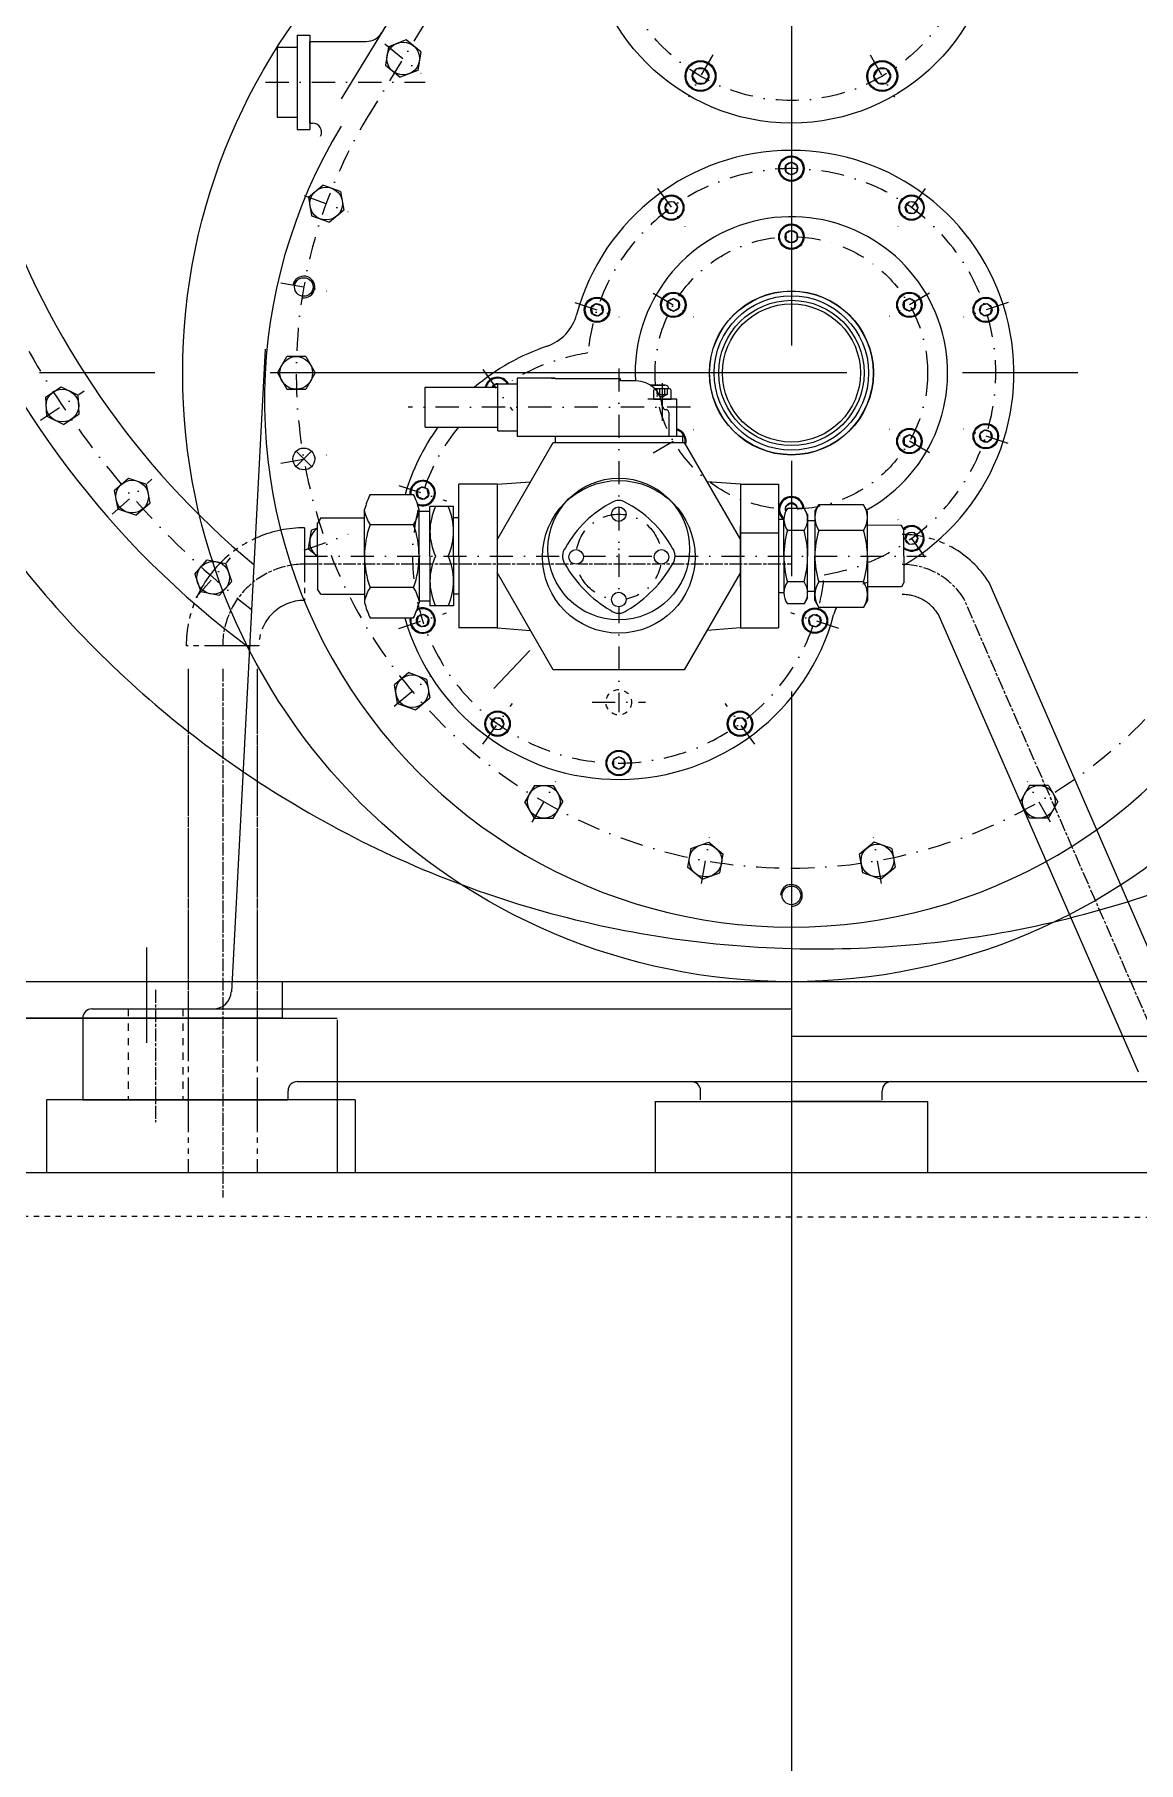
# Model space of a CAD drawing. Header units: inches. Extents: x 0 to 26418, y 0 to 20128.
# Drawn here: x 4729 to 5337, y 13904 to 14855 of the extents above; entities that cross this region are included whole.
import ezdxf

# ---------------------------------------------------------------- set-up
doc = ezdxf.new("R2010")
doc.units = ezdxf.units.IN
doc.header["$MEASUREMENT"] = 0
doc.set_wipeout_variables(frame=1)
for name, pattern in [('CENTER', [50.8, 31.75, -6.35, 6.35, -6.35]), ('CHAIN', [0.7087, 0.4724, -0.0591, 0.1181, -0.0591]), ('DASHDOT', [25.4, 12.7, -6.35, 0, -6.35]), ('EB_DASH', [6, 3, -3]), ('EB_DASHDOTDOT', [45, 30, -3, 3, -3, 3, -3]), ('虚线', [2, 1, -1])]:
    doc.linetypes.add(name, pattern=pattern)
for name, color, linetype, lineweight in [('CAXA1', 5, 'CENTER', 5), ('CAXA细实线层', 7, 'Continuous', 5), ('CAXA虚线层', 96, 'EB_DASH', 5), ('EB0', 7, 'Continuous', 5), ('EB0_1', 7, 'Continuous', 5), ('细实线层', 7, 'Continuous', 5)]:
    doc.layers.add(name, color=color, linetype=linetype, lineweight=lineweight)

msp = doc.modelspace()

# ---------------------------------------------------------------- linework, layer by layer
at = {"color": 7, "lineweight": 5}
for p, q in [((5009.37, 15001.48), (4898.33, 14819.08)), ((4874.04, 14854.28), (4881.04, 14854.28)), ((4874.04, 14854.28), (4874.04, 14802.28)), ((4881.04, 14854.28), (4881.04, 14843.78)), ((4863.04, 14847.53), (4863.04, 14809.03)), ((4863.04, 14847.53), (4874.04, 14847.53)), ((4881.04, 14850.78), (4912.01, 14850.78)), ((4881.04, 14850.78), (4881.04, 14805.78)), ((4881.04, 14805.78), (4881.04, 14850.78)), ((4881.04, 14805.78), (4881.04, 14850.78)), ((4924.28, 14847.86), (4922.65, 14837.59)), ((4933.98, 14851.58), (4924.28, 14847.86)), ((4942.06, 14845.04), (4933.98, 14851.58)), ((4942.06, 14845.04), (4940.43, 14834.78)), ((4922.65, 14837.59), (4930.73, 14831.05)), ((4940.43, 14834.78), (4930.73, 14831.05)), ((4940.43, 14834.78), (4940.43, 14834.78)), ((5091.46, 14831.68), (5093.75, 14835.64)), ((5098.32, 14835.64), (5093.75, 14835.64)), ((5100.61, 14831.68), (5098.32, 14835.64)), ((5098.32, 14835.64), (5098.32, 14835.64)), ((5193.75, 14835.64), (5191.46, 14831.68)), ((5198.32, 14835.64), (5193.75, 14835.64)), ((5193.75, 14835.64), (5193.75, 14835.64)), ((5200.61, 14831.68), (5198.32, 14835.64)), ((5091.46, 14831.68), (5093.75, 14827.71)), ((5093.75, 14827.71), (5098.32, 14827.71)), ((5098.32, 14827.71), (5100.61, 14831.68)), ((5193.75, 14827.71), (5191.46, 14831.68)), ((5193.75, 14827.71), (5198.32, 14827.71)), ((5198.32, 14827.71), (5200.61, 14831.68)), ((4863.04, 14809.03), (4874.04, 14809.03)), ((4881.04, 14811.78), (4881.04, 14802.28)), ((4874.04, 14802.28), (4881.04, 14802.28)), ((4881.04, 14805.78), (4882.47, 14805.78)), ((4881.56, 14805.78), (4881.04, 14805.78)), ((5137.04, 14780.97), (5137.04, 14780.97)), ((5146.04, 14784.21), (5143.07, 14782.49)), ((5143.07, 14782.49), (5143.07, 14779.06)), ((5143.07, 14779.06), (5146.04, 14777.35)), ((5149.01, 14782.49), (5146.04, 14784.21)), ((5146.04, 14777.35), (5149.01, 14779.06)), ((5149.01, 14782.49), (5149.01, 14779.06)), ((4880.21, 14765.03), (4888.17, 14771.71)), ((4897.93, 14768.16), (4888.17, 14771.71)), ((4897.93, 14768.16), (4899.74, 14757.92)), ((5146.04, 14777.35), (5146.04, 14777.35)), ((4880.21, 14765.03), (4882.01, 14754.8)), ((5077.9, 14762.07), (5076.5, 14758.93)), ((5076.5, 14758.93), (5078.52, 14756.16)), ((5081.31, 14762.43), (5077.9, 14762.07)), ((5081.31, 14762.43), (5083.32, 14759.65)), ((5081.93, 14756.52), (5083.32, 14759.65)), ((5210.77, 14762.43), (5208.75, 14759.65)), ((5208.75, 14759.65), (5210.15, 14756.52)), ((5214.18, 14762.07), (5210.77, 14762.43)), ((5215.57, 14758.93), (5213.56, 14756.16)), ((5215.57, 14758.93), (5214.18, 14762.07)), ((4882.01, 14754.8), (4891.78, 14751.24)), ((4899.74, 14757.92), (4891.78, 14751.24)), ((4899.74, 14757.92), (4899.74, 14757.92)), ((4899.74, 14757.92), (4899.74, 14757.92)), ((5078.52, 14756.16), (5081.93, 14756.52)), ((5081.93, 14756.52), (5081.93, 14756.52)), ((5210.15, 14756.52), (5213.56, 14756.16)), ((5210.15, 14756.52), (5210.15, 14756.52)), ((5146.04, 14746.71), (5143.07, 14744.99)), ((5143.07, 14744.99), (5143.07, 14741.56)), ((5143.07, 14741.56), (5146.04, 14739.85)), ((5149.01, 14744.99), (5146.04, 14746.71)), ((5146.04, 14739.85), (5149.01, 14741.56)), ((5146.04, 14739.85), (5146.04, 14739.85)), ((5149.01, 14744.99), (5149.01, 14741.56)), ((5038.33, 14706.4), (5035.78, 14704.1)), ((5035.78, 14704.1), (5036.49, 14700.75)), ((5038.33, 14706.4), (5041.59, 14705.34)), ((5039.76, 14699.69), (5042.31, 14701.98)), ((5042.31, 14701.98), (5041.59, 14705.34)), ((5042.31, 14701.98), (5042.31, 14701.98)), ((5081.09, 14709.21), (5078.11, 14707.49)), ((5078.11, 14707.49), (5078.11, 14704.06)), ((5078.11, 14704.06), (5081.09, 14702.35)), ((5081.09, 14709.21), (5084.06, 14707.49)), ((5081.09, 14702.35), (5084.06, 14704.06)), ((5084.06, 14704.06), (5084.06, 14707.49)), ((5084.06, 14704.06), (5084.06, 14704.06)), ((5210.99, 14709.21), (5208.02, 14707.49)), ((5208.02, 14707.49), (5208.02, 14704.06)), ((5208.02, 14704.06), (5210.99, 14702.35)), ((5208.02, 14704.06), (5208.02, 14704.06)), ((5213.96, 14707.49), (5210.99, 14709.21)), ((5213.96, 14704.06), (5210.99, 14702.35)), ((5213.96, 14704.06), (5213.96, 14707.49)), ((5250.48, 14705.34), (5249.77, 14701.98)), ((5249.77, 14701.98), (5252.32, 14699.69)), ((5249.77, 14701.98), (5249.77, 14701.98)), ((5253.74, 14706.4), (5250.48, 14705.34)), ((5256.29, 14704.1), (5253.74, 14706.4)), ((5255.58, 14700.75), (5256.29, 14704.1)), ((5036.49, 14700.75), (5039.76, 14699.69)), ((5255.58, 14700.75), (5252.32, 14699.69)), ((4856.33, 14681.4), (4837.8, 14327.75)), ((4863.14, 14668.28), (4868.34, 14677.28)), ((4878.73, 14677.28), (4868.34, 14677.28)), ((4878.73, 14677.28), (4883.93, 14668.28)), ((4863.14, 14668.28), (4868.34, 14659.28)), ((4883.93, 14668.28), (4878.73, 14659.28)), ((4883.93, 14668.28), (4883.93, 14668.28)), ((5016.03, 14665.39), (4995.03, 14665.39)), ((4995.03, 14665.39), (4995.03, 14633.39)), ((5014.03, 14665.39), (5016.03, 14665.39)), ((5016.03, 14665.39), (5016.03, 14665.14)), ((5052.03, 14665.14), (5016.03, 14665.14)), ((5052.03, 14663.88), (5052.03, 14665.14)), ((5060.53, 14663.88), (5052.03, 14663.88)), ((4735.48, 14654.91), (4744.12, 14660.68)), ((4735.48, 14654.91), (4736.16, 14644.54)), ((4744.12, 14660.68), (4753.44, 14656.08)), ((4744.12, 14660.68), (4744.12, 14660.68)), ((4754.12, 14645.71), (4753.44, 14656.08)), ((4868.34, 14659.28), (4878.73, 14659.28)), ((4944.53, 14638.39), (4944.53, 14660.39)), ((4944.53, 14660.39), (4984.53, 14660.39)), ((4982.31, 14661.68), (4981.73, 14660.39)), ((4984.53, 14661.91), (4982.31, 14661.68)), ((4982.31, 14661.68), (4982.31, 14661.68)), ((4984.53, 14662.39), (4995.03, 14662.39)), ((4984.53, 14636.39), (4984.53, 14662.39)), ((5083.03, 14653.89), (5067.03, 14653.89)), ((5068.39, 14661.56), (5076.54, 14661.56)), ((5076.54, 14661.56), (5068.39, 14661.56)), ((5070.14, 14658.61), (5070.14, 14653.89)), ((5070.14, 14653.89), (5079.92, 14653.89)), ((5078.94, 14659.59), (5071.12, 14659.59)), ((5072.14, 14656.59), (5072.14, 14659.59)), ((5072.14, 14656.59), (5075.03, 14654.92)), ((5073.59, 14656.59), (5073.59, 14659.59)), ((5075.03, 14642.02), (5075.03, 14662.59)), ((5077.92, 14656.59), (5075.03, 14654.92)), ((5076.47, 14656.59), (5076.47, 14659.59)), ((5077.92, 14656.59), (5077.92, 14659.59)), ((5079.92, 14653.89), (5079.92, 14658.61)), ((5083.03, 14633.39), (5083.03, 14653.89)), ((4745.48, 14639.94), (4736.16, 14644.54)), ((4745.48, 14639.94), (4754.12, 14645.71)), ((5077.01, 14648.11), (5077.04, 14648.11)), ((5078.54, 14646.61), (5078.54, 14633.39)), ((4944.53, 14638.39), (4984.53, 14638.39)), ((4984.53, 14636.39), (4995.03, 14636.39)), ((5252.32, 14636.87), (5249.77, 14634.57)), ((5255.58, 14635.81), (5252.32, 14636.87)), ((5256.29, 14632.45), (5255.58, 14635.81)), ((4984.03, 14576.44), (5014.95, 14629.99)), ((5014.03, 14633.39), (4995.03, 14633.39)), ((5086.03, 14633.39), (5007.42, 14633.39)), ((5016.03, 14633.39), (5007.42, 14633.39)), ((5014.95, 14629.99), (5087.11, 14629.99)), ((5016.03, 14633.39), (5016.03, 14629.99)), ((5086.03, 14633.39), (5086.03, 14629.99)), ((5087.11, 14629.99), (5118.03, 14576.44)), ((5210.99, 14634.21), (5208.02, 14632.49)), ((5208.02, 14632.49), (5208.02, 14629.06)), ((5208.02, 14632.49), (5208.02, 14632.49)), ((5210.99, 14627.35), (5208.02, 14629.06)), ((5213.96, 14632.49), (5210.99, 14634.21)), ((5210.99, 14627.35), (5213.96, 14629.06)), ((5213.96, 14629.06), (5213.96, 14632.49)), ((5249.77, 14634.57), (5250.48, 14631.22)), ((5249.77, 14634.57), (5249.77, 14634.57)), ((5253.74, 14630.16), (5250.48, 14631.22)), ((5253.74, 14630.16), (5256.29, 14632.45)), ((4773.37, 14603.57), (4781.18, 14610.42)), ((4781.18, 14610.42), (4791.02, 14607.08)), ((4781.18, 14610.42), (4781.18, 14610.42)), ((4793.05, 14596.89), (4791.02, 14607.08)), ((4984.03, 14607.04), (4963.03, 14607.04)), ((4963.03, 14567.49), (4963.03, 14607.04)), ((4984.03, 14607.04), (5002.46, 14608.35)), ((4984.03, 14607.04), (4984.03, 14527.94)), ((5118.03, 14607.04), (5099.6, 14608.35)), ((5118.03, 14607.04), (5139.03, 14607.04)), ((5118.03, 14607.04), (5118.03, 14527.94)), ((5139.03, 14607.04), (5139.03, 14527.94)), ((4773.37, 14603.57), (4775.39, 14593.38)), ((4785.24, 14590.04), (4793.05, 14596.89)), ((4914.13, 14601.48), (4938.13, 14601.48)), ((4942.38, 14605.51), (4939.83, 14603.21)), ((4939.83, 14603.21), (4940.54, 14599.86)), ((4939.83, 14603.21), (4939.83, 14603.21)), ((4943.81, 14598.8), (4940.54, 14599.86)), ((4945.64, 14604.45), (4942.38, 14605.51)), ((4943.81, 14598.8), (4946.35, 14601.09)), ((4946.35, 14601.09), (4945.64, 14604.45)), ((4785.24, 14590.04), (4775.39, 14593.38)), ((4887.13, 14588.48), (4885.13, 14585.69)), ((4887.13, 14588.49), (4911.13, 14588.49)), ((4911.13, 14567.49), (4911.13, 14593.12)), ((4941.13, 14567.49), (4941.13, 14593.12)), ((4941.13, 14592.15), (4947.13, 14592.15)), ((4960.13, 14594.77), (4947.13, 14594.77)), ((4947.13, 14567.49), (4947.13, 14594.77)), ((4960.13, 14567.49), (4960.13, 14594.77)), ((4963.03, 14588.49), (4960.13, 14588.49)), ((5141.95, 14587.67), (5139.03, 14587.67)), ((5141.93, 14567.49), (5141.95, 14587.71)), ((5141.93, 14567.49), (5141.95, 14587.71)), ((5146.04, 14596.71), (5143.07, 14594.99)), ((5143.07, 14592.45), (5143.07, 14594.99)), ((5153.05, 14593.78), (5143.86, 14593.78)), ((5153.05, 14593.78), (5143.86, 14593.78)), ((5149.01, 14594.99), (5146.04, 14596.71)), ((5146.04, 14596.71), (5146.04, 14596.71)), ((5149.01, 14593.78), (5149.01, 14594.99)), ((5154.95, 14590.47), (5153.05, 14593.78)), ((5154.95, 14590.47), (5153.05, 14593.78)), ((5154.95, 14590.47), (5154.93, 14567.47)), ((5154.95, 14590.47), (5154.93, 14567.47)), ((5158.95, 14591.98), (5158.93, 14567.47)), ((5158.95, 14591.98), (5158.93, 14567.47)), ((5158.95, 14591.98), (5161.14, 14595.77)), ((5158.95, 14591.98), (5161.14, 14595.77)), ((5185.77, 14595.75), (5161.14, 14595.77)), ((5185.77, 14595.75), (5161.14, 14595.77)), ((5187.95, 14591.95), (5185.77, 14595.75)), ((5187.95, 14591.95), (5185.77, 14595.75)), ((5187.93, 14567.45), (5187.95, 14591.95)), ((5187.93, 14567.45), (5187.95, 14591.95)), ((4880.21, 14571.52), (4882.01, 14581.76)), ((4885.13, 14582.89), (4882.01, 14581.76)), ((4885.13, 14567.49), (4885.13, 14585.69)), ((4938.13, 14584.74), (4914.13, 14584.74)), ((5118.03, 14550.86), (5118.03, 14584.11)), ((5139.03, 14580.09), (5118.03, 14580.09)), ((5153.04, 14581.63), (5143.85, 14581.63)), ((5153.04, 14581.63), (5143.85, 14581.63)), ((5158.95, 14586.97), (5154.95, 14586.97)), ((5158.95, 14586.97), (5154.95, 14586.97)), ((5185.75, 14581.6), (5161.13, 14581.62)), ((5185.75, 14581.6), (5161.13, 14581.62)), ((5206.66, 14584.43), (5187.95, 14584.45)), ((5208, 14582.09), (5206.66, 14584.43)), ((5207.99, 14567.49), (5207.99, 14582.11)), ((5210.15, 14580.04), (5208.75, 14576.91)), ((5213.56, 14580.4), (5210.15, 14580.04)), ((5210.15, 14580.04), (5210.15, 14580.04)), ((5215.57, 14577.62), (5213.56, 14580.4)), ((4880.21, 14571.52), (4885.13, 14567.39)), ((5210.77, 14574.13), (5208.75, 14576.91)), ((5210.77, 14574.13), (5214.18, 14574.49)), ((5214.18, 14574.49), (5215.57, 14577.62)), ((4817.63, 14557.62), (4824.49, 14565.43)), ((4824.49, 14565.43), (4834.68, 14563.41)), ((4824.49, 14565.43), (4824.49, 14565.43)), ((4838.02, 14553.57), (4834.68, 14563.41)), ((4885.13, 14567.49), (4885.13, 14549.28)), ((4911.13, 14567.48), (4911.13, 14541.86)), ((4941.13, 14567.48), (4941.13, 14541.86)), ((4947.13, 14567.48), (4947.13, 14540.2)), ((4960.13, 14567.48), (4960.13, 14540.2)), ((4963.03, 14567.49), (4963.03, 14527.94)), ((5141.93, 14567.49), (5141.95, 14547.26)), ((5141.93, 14567.49), (5141.95, 14547.26)), ((5154.95, 14544.5), (5154.93, 14567.5)), ((5154.95, 14544.5), (5154.93, 14567.5)), ((5158.95, 14542.99), (5158.93, 14567.5)), ((5158.95, 14542.99), (5158.93, 14567.5)), ((5187.93, 14567.53), (5187.95, 14543.02)), ((5187.93, 14567.53), (5187.95, 14543.02)), ((5207.99, 14567.49), (5207.99, 14552.86)), ((4817.63, 14557.62), (4820.97, 14547.78)), ((4831.17, 14545.75), (4838.02, 14553.57)), ((4887.13, 14546.49), (4885.13, 14549.28)), ((4938.13, 14550.23), (4914.13, 14550.23)), ((5014.95, 14504.99), (4984.03, 14558.53)), ((5118.03, 14558.53), (5087.11, 14504.99)), ((5153.04, 14553.35), (5143.85, 14553.34)), ((5153.04, 14553.35), (5143.85, 14553.34)), ((5185.75, 14553.38), (5161.13, 14553.35)), ((5185.75, 14553.38), (5161.13, 14553.35)), ((5206.66, 14550.54), (5187.95, 14550.53)), ((5208, 14552.88), (5206.66, 14550.54)), ((4831.17, 14545.75), (4820.97, 14547.78)), ((4887.13, 14546.48), (4911.13, 14546.48)), ((4941.13, 14542.82), (4947.13, 14542.82)), ((4960.13, 14540.2), (4947.13, 14540.2)), ((4963.03, 14546.48), (4960.13, 14546.48)), ((5141.95, 14547.31), (5139.03, 14547.31)), ((5153.05, 14541.2), (5143.86, 14541.19)), ((5153.05, 14541.2), (5143.86, 14541.19)), ((5154.95, 14544.5), (5153.05, 14541.2)), ((5154.95, 14544.5), (5153.05, 14541.2)), ((5158.95, 14548), (5154.95, 14548)), ((5158.95, 14548), (5154.95, 14548)), ((5158.95, 14542.99), (5161.14, 14539.2)), ((5158.95, 14542.99), (5161.14, 14539.2)), ((5187.95, 14543.02), (5185.77, 14539.23)), ((5187.95, 14543.02), (5185.77, 14539.23)), ((4914.13, 14533.49), (4938.13, 14533.49)), ((4940.54, 14534.3), (4939.83, 14530.94)), ((4939.83, 14530.94), (4942.38, 14528.65)), ((4939.83, 14530.94), (4939.83, 14530.94)), ((4943.81, 14535.36), (4940.54, 14534.3)), ((4946.35, 14533.06), (4943.81, 14535.36)), ((4945.64, 14529.71), (4946.35, 14533.06)), ((5158.27, 14535.36), (5155.72, 14533.06)), ((5155.72, 14533.06), (5156.43, 14529.71)), ((5158.27, 14535.36), (5161.53, 14534.3)), ((5159.7, 14528.65), (5162.24, 14530.94)), ((5185.77, 14539.23), (5161.14, 14539.2)), ((5185.77, 14539.23), (5161.14, 14539.2)), ((5162.24, 14530.94), (5161.53, 14534.3)), ((5162.24, 14530.94), (5162.24, 14530.94)), ((4945.64, 14529.71), (4942.38, 14528.65)), ((4984.03, 14527.94), (4963.03, 14527.94)), ((4984.03, 14527.94), (5002.46, 14526.62)), ((5118.03, 14527.94), (5099.6, 14526.62)), ((5118.03, 14527.94), (5139.03, 14527.94)), ((5156.43, 14529.71), (5159.7, 14528.65)), ((4935.49, 14503.35), (4927.52, 14496.67)), ((4935.49, 14503.35), (4945.25, 14499.8)), ((5087.11, 14504.99), (5014.95, 14504.99)), ((4929.33, 14486.44), (4927.52, 14496.67)), ((4945.25, 14499.8), (4947.06, 14489.56)), ((4945.25, 14499.8), (4945.25, 14499.8)), ((4929.33, 14486.44), (4939.09, 14482.88)), ((4939.09, 14482.88), (4947.06, 14489.56)), ((4982.93, 14478.39), (4980.91, 14475.61)), ((4980.91, 14475.61), (4982.31, 14472.48)), ((4986.34, 14478.03), (4982.93, 14478.39)), ((4987.73, 14474.9), (4985.72, 14472.12)), ((4987.73, 14474.9), (4986.34, 14478.03)), ((5115.73, 14478.03), (5114.34, 14474.9)), ((5114.34, 14474.9), (5116.36, 14472.12)), ((5119.15, 14478.39), (5115.73, 14478.03)), ((5119.15, 14478.39), (5121.16, 14475.61)), ((5119.77, 14472.48), (5121.16, 14475.61)), ((4982.31, 14472.48), (4985.72, 14472.12)), ((4982.31, 14472.48), (4982.31, 14472.48)), ((4983.99, 14469.24), (4983.99, 14469.24)), ((5116.36, 14472.12), (5119.77, 14472.48)), ((5119.77, 14472.48), (5119.77, 14472.48)), ((5051.04, 14457.01), (5048.07, 14455.29)), ((5048.07, 14455.29), (5048.07, 14451.86)), ((5054.01, 14455.29), (5051.04, 14457.01)), ((5054.01, 14455.29), (5054.01, 14451.86)), ((5043.99, 14451.93), (5043.99, 14451.93)), ((5048.07, 14451.86), (5051.04, 14450.15)), ((5051.04, 14450.15), (5054.01, 14451.86)), ((5051.04, 14450.15), (5051.04, 14450.15)), ((5004.59, 14441.29), (4999.39, 14432.29)), ((5004.59, 14441.29), (5014.98, 14441.29)), ((5014.98, 14441.29), (5020.18, 14432.29)), ((5277.09, 14441.29), (5271.89, 14432.29)), ((5287.48, 14441.29), (5277.09, 14441.29)), ((5287.48, 14441.29), (5292.68, 14432.29)), ((5004.59, 14423.29), (4999.39, 14432.29)), ((5014.98, 14423.29), (5020.18, 14432.29)), ((5277.09, 14423.29), (5271.89, 14432.29)), ((5287.48, 14423.29), (5292.68, 14432.29)), ((5004.59, 14423.29), (5014.98, 14423.29)), ((5287.48, 14423.29), (5277.09, 14423.29)), ((5090.76, 14406.6), (5088.95, 14396.36)), ((5090.76, 14406.6), (5100.52, 14410.15)), ((5100.52, 14410.15), (5108.48, 14403.47)), ((5191.55, 14410.15), (5183.59, 14403.47)), ((5201.32, 14406.6), (5191.55, 14410.15)), ((5201.32, 14406.6), (5203.12, 14396.36)), ((5106.68, 14393.24), (5108.48, 14403.47)), ((5185.4, 14393.24), (5183.59, 14403.47)), ((5096.91, 14389.68), (5088.95, 14396.36)), ((5096.91, 14389.68), (5106.68, 14393.24)), ((5195.16, 14389.68), (5185.4, 14393.24)), ((5195.16, 14389.68), (5203.12, 14396.36)), ((5576.04, 14333.28), (4716.04, 14333.28)), ((4866.04, 14313.28), (4866.04, 14333.28)), ((4696.04, 14313.28), (4896.04, 14313.28)), ((4866.04, 14313.28), (4716.04, 14313.28)), ((4756.04, 14313.28), (4756.04, 14268.28)), ((4761.04, 14318.28), (5146.04, 14318.28)), ((4896.04, 14312.27), (4896.04, 14228.28)), ((5146.04, 14303.28), (5531.04, 14303.28)), ((4874.04, 14278.28), (5146.04, 14278.28)), ((5146.04, 14278.28), (5418.04, 14278.28)), ((4736.03, 14268.27), (4736.03, 14228.28)), ((4756.04, 14268.27), (4869.04, 14268.27)), ((4869.04, 14268.28), (4869.04, 14273.28)), ((4906.03, 14268.27), (4906.03, 14228.28)), ((5071.04, 14267.26), (5071.04, 14228.28)), ((5096.04, 14268.28), (5096.04, 14273.28)), ((5096.04, 14267.27), (5146.04, 14267.27)), ((5196.04, 14267.27), (5146.04, 14267.27)), ((5196.04, 14268.28), (5196.04, 14273.28)), ((5221.04, 14267.26), (5221.04, 14228.28))]:
    msp.add_line(p, q, dxfattribs=at)
at = {"color": 7, "linetype": 'DASHDOT', "lineweight": 5}
for p, q in [((5024.32, 14992.38), (4913.28, 14809.98)), ((4922.36, 14849.41), (4942.35, 14833.22)), ((5102.75, 14843.3), (5089.33, 14820.05)), ((5189.33, 14843.3), (5202.75, 14820.05)), ((4856.68, 14828.28), (4944.52, 14828.28)), ((5072.34, 14769.72), (5087.48, 14748.87)), ((5219.74, 14769.72), (5204.59, 14748.87)), ((4877.89, 14765.88), (4902.05, 14757.08)), ((4865.01, 14717.83), (4890.34, 14713.36)), ((5069.96, 14712.2), (5092.22, 14699.35)), ((5222.12, 14712.2), (5199.86, 14699.35)), ((5026.79, 14707.02), (5051.3, 14699.06)), ((5265.28, 14707.02), (5240.78, 14699.06)), ((4976.18, 14670.11), (4992.47, 14647.69)), ((4732.71, 14642.23), (4756.87, 14658.38)), ((5090.43, 14649.39), (4935.1, 14649.39)), ((5069.96, 14624.35), (5092.22, 14637.2)), ((5222.12, 14624.35), (5199.86, 14637.2)), ((5265.28, 14629.53), (5240.78, 14637.5)), ((4865.01, 14618.73), (4890.34, 14623.19)), ((4772.28, 14590.65), (4794.13, 14609.8)), ((4929.92, 14606.43), (4956.27, 14597.87)), ((5219.74, 14566.84), (5204.59, 14587.69)), ((4877.89, 14570.68), (4902.05, 14579.48)), ((4818.24, 14544.66), (4837.4, 14566.51)), ((4878.03, 14567.49), (5220.16, 14567.49)), ((4929.92, 14527.72), (4956.27, 14536.29)), ((5172.16, 14527.72), (5145.81, 14536.29)), ((4927.44, 14484.85), (4947.14, 14501.38)), ((4976.18, 14464.05), (4992.47, 14486.46)), ((5036.41, 14487.08), (5065.67, 14487.08)), ((5125.89, 14464.05), (5109.61, 14486.46)), ((5003.36, 14421.15), (5016.22, 14443.42)), ((5288.72, 14421.15), (5275.86, 14443.42)), ((5096.49, 14387.25), (5100.95, 14412.58)), ((5195.59, 14387.25), (5191.12, 14412.58))]:
    msp.add_line(p, q, dxfattribs=at)
at = {"color": 7, "linetype": '虚线', "lineweight": 5, "ltscale": 6}
msp.add_line((4881.04, 14812.78), (4881.04, 14811.78), dxfattribs=at)
at = {"color": 7, "linetype": 'CHAIN', "lineweight": 5, "ltscale": 15}
for p, q in [((4878.03, 14563.18), (5146.04, 14563.18)), ((5351.97, 14289.52), (5240.89, 14544.19)), ((4833.04, 14505.54), (4833.04, 14214.42)), ((4796.03, 14328.75), (4796.03, 14255.93))]:
    msp.add_line(p, q, dxfattribs=at)
at = {"color": 7, "linetype": '虚线', "lineweight": 5, "ltscale": 4}
for p, q in [((4781.04, 14318.28), (4781.04, 14268.28)), ((4811.04, 14318.28), (4811.04, 14268.28))]:
    msp.add_line(p, q, dxfattribs=at)
at = {"color": 7, "linetype": 'Continuous', "lineweight": 5}
for p, q in [((4906.03, 14268.27), (4736.03, 14268.27)), ((4765.55, 14268.27), (4835.55, 14268.27)), ((5071.04, 14267.26), (5221.04, 14267.27)), ((4631.04, 14228.28), (6041.04, 14228.28)), ((5236.35, 14228.28), (5301.03, 14228.28))]:
    msp.add_line(p, q, dxfattribs=at)
at = {"color": 7, "lineweight": 5}
for centre, radius in [((5146.04, 14918.28), 112.5), ((5146.04, 14668.28), 335), ((4932.35, 14841.32), 9), ((5096.04, 14831.68), 8.5), ((5096.04, 14831.68), 8), ((5096.04, 14831.68), 4.57), ((5196.04, 14831.68), 8.5), ((5196.04, 14831.68), 8), ((5196.04, 14831.68), 4.58), ((5146.04, 14780.78), 7), ((5146.04, 14780.78), 6.5), ((5146.04, 14780.78), 3.43), ((4889.97, 14761.48), 9), ((5079.91, 14759.29), 7), ((5079.91, 14759.29), 6.5), ((5079.91, 14759.29), 3.43), ((5212.16, 14759.29), 7), ((5212.16, 14759.29), 6.5), ((5212.16, 14759.29), 3.43), ((5146.04, 14743.28), 7), ((5146.04, 14743.28), 6.5), ((5146.04, 14743.28), 3.43), ((4877.68, 14715.6), 5.12), ((5081.09, 14705.78), 7), ((5081.09, 14705.78), 6.5), ((5146.04, 14668.28), 45.15), ((5146.04, 14668.28), 45), ((5146.04, 14668.28), 45), ((5210.99, 14705.78), 7), ((5210.99, 14705.78), 6.5), ((5039.04, 14703.04), 7), ((5039.04, 14703.04), 6.5), ((5039.04, 14703.04), 3.43), ((5081.09, 14705.78), 3.43), ((5146.04, 14668.28), 42.5), ((5146.04, 14668.28), 40), ((5146.04, 14668.28), 38), ((5210.99, 14705.78), 3.43), ((5253.03, 14703.04), 7), ((5253.03, 14703.04), 6.5), ((5253.03, 14703.04), 3.43), ((4873.54, 14668.28), 9), ((4744.8, 14650.31), 9), ((5210.99, 14630.78), 7), ((5210.99, 14630.78), 6.5), ((5253.03, 14633.51), 7), ((5253.03, 14633.51), 6.5), ((5253.03, 14633.51), 3.43), ((4877.68, 14620.96), 6), ((5210.99, 14630.78), 3.43), ((4783.21, 14600.23), 9), ((5051.04, 14567.08), 42), ((4943.09, 14602.15), 3.43), ((5212.16, 14577.26), 3.43), ((4827.83, 14555.59), 9), ((4943.09, 14532), 3.43), ((5158.98, 14532), 7), ((5158.98, 14532), 6.5), ((5158.98, 14532), 3.43), ((4937.29, 14493.12), 9), ((4984.32, 14475.25), 7), ((4984.32, 14475.25), 6.5), ((4984.32, 14475.25), 3.43), ((5117.75, 14475.25), 7), ((5117.75, 14475.25), 6.5), ((5117.75, 14475.25), 3.43), ((5051.04, 14453.58), 7), ((5051.04, 14453.58), 6.5), ((5051.04, 14453.58), 3.43), ((5009.79, 14432.29), 9), ((5282.29, 14432.29), 9), ((5098.72, 14399.92), 9), ((5193.36, 14399.92), 9), ((5146.04, 14380.78), 5.12)]:
    msp.add_circle(centre, radius, dxfattribs=at)
at = {"color": 7, "linetype": 'DASHDOT', "lineweight": 5}
for centre, radius in [((5146.04, 14918.28), 100), ((5146.04, 14668.28), 75)]:
    msp.add_circle(centre, radius, dxfattribs=at)
at = {"color": 7, "linetype": '虚线', "lineweight": 5, "ltscale": 3}
msp.add_circle((5051.04, 14487.08), 7, dxfattribs=at)
at = {"color": 7, "lineweight": 5}
for centre, radius, start, end in [((5146.04, 14918.28), 500, 41.17406, 233.37069), ((5146.04, 14918.28), 462.5, 45.30913, 230.2216), ((4912.01, 14860.78), 10, 270, 328.66775), ((5146.04, 14653.28), 290, 148.66775, 270), ((4882.47, 14800.78), 5, 333.31068, 90), ((5146.04, 14653.28), 290, 270, 31.33225), ((5146.04, 14668.28), 122.5, 300.38017, 164.87807), ((5146.04, 14668.28), 122.5, 300.38017, 164.87807), ((5146.04, 14668.28), 86, 298.63697, 182.93221), ((4877.68, 14715.6), 6, 260.63079, 170), ((5003.64, 14706.76), 25, 288.74187, 344.87807), ((5003.64, 14706.76), 25, 288.74187, 344.87807), ((5051.04, 14567.08), 122.5, 108.74187, 130.38436), ((5051.04, 14567.08), 122.5, 108.74187, 130.38436), ((4984.32, 14658.9), 7, 29.87422, 167.73795), ((4984.32, 14658.9), 6.5, 32.43977, 166.77825), ((5060.53, 14649.39), 14.49, 2.50338, 90), ((4984.32, 14658.9), 3.43, 86.55275, 154.31423), ((5071.12, 14658.61), 0.978, 90, 180), ((5072.87, 14658.03), 1.61, 243.43495, 296.56505), ((5075.03, 14662.07), 5.67, 255.25287, 284.74713), ((5077.2, 14658.03), 1.61, 243.43495, 296.56505), ((5076.54, 14659.56), 2, 0, 90), ((5078.94, 14658.61), 0.978, 0, 90), ((5077.01, 14650.11), 2, 182.50346, 269.99997), ((5077.04, 14646.61), 1.5, 0, 90), ((5051.04, 14567.08), 122.5, 144.39997, 163.6886), ((5051.04, 14567.08), 122.5, 144.39997, 163.6886), ((5081.09, 14630.78), 7, 343.58079, 73.86999), ((5081.09, 14630.78), 6.5, 347.93675, 72.59113), ((4943.09, 14602.15), 7, 247.11196, 185.47899), ((4943.09, 14602.15), 6.5, 243.14607, 185.90189), ((4962.39, 14579.46), 53.05, 155.47075, 165.08309), ((4889.87, 14579.46), 53.05, 14.91691, 24.52925), ((5146.04, 14593.28), 7, 2.67477, 234.26257), ((5146.04, 14593.28), 6.5, 2.48359, 231.158), ((4932.89, 14596.65), 22.22, 191.67763, 212.40169), ((4919.37, 14596.65), 22.22, 327.59831, 348.32237), ((4979.64, 14581.13), 32.51, 155.1914, 204.8086), ((4927.62, 14581.13), 32.51, 335.1914, 24.8086), ((5152.59, 14587.7), 10.64, 145.12338, 214.77375), ((5152.59, 14587.7), 10.64, 145.12338, 214.77375), ((5146.04, 14593.28), 3.43, 8.41267, 201.89534), ((5144.31, 14587.71), 10.64, 325.12338, 34.77375), ((5144.31, 14587.71), 10.64, 325.12338, 34.77375), ((5171.48, 14588.69), 12.53, 145.56432, 214.33281), ((5171.48, 14588.69), 12.53, 145.56432, 214.33281), ((5175.42, 14588.68), 12.53, 325.56432, 34.33281), ((5175.42, 14588.68), 12.53, 325.56432, 34.33281), ((4889.97, 14575.08), 9, 122.5396, 237.50534), ((4962.22, 14567.49), 51.09, 160.26839, 180), ((4890.04, 14567.49), 51.09, 0, 19.73161), ((5195.43, 14567.44), 53.5, 164.61139, 179.94857), ((5195.43, 14567.44), 53.5, 164.61139, 179.94857), ((5101.43, 14567.52), 53.5, 359.94857, 15.28574), ((5101.43, 14567.52), 53.5, 359.94857, 15.28574), ((5205.76, 14567.43), 46.83, 162.36061, 179.94857), ((5205.76, 14567.43), 46.83, 162.36061, 179.94857), ((5141.1, 14567.49), 46.83, 359.94857, 17.53652), ((5141.1, 14567.49), 46.83, 359.94857, 17.53652), ((5212.16, 14577.26), 7, 233.403, 129.78418), ((5212.16, 14577.26), 6.5, 230.05567, 130.5492), ((5027.54, 14567.49), 7.5, 141.87291, 215.43679), ((5074.53, 14567.49), 7.5, 324.56597, 38.12433), ((5074.53, 14567.49), 7.5, 358.34045, 22.16227), ((4962.22, 14567.48), 51.09, 180, 199.73161), ((4890.04, 14567.48), 51.09, 340.26839, 0), ((4979.64, 14553.84), 32.51, 155.1914, 204.8086), ((4927.62, 14553.84), 32.51, 335.1914, 24.8086), ((5082.07, 14597.65), 69.77, 209.6427, 239.25963), ((5020, 14597.65), 69.77, 300.74037, 330.3573), ((5195.43, 14567.53), 53.5, 180.05143, 195.38861), ((5195.43, 14567.53), 53.5, 180.05143, 195.38861), ((5101.43, 14567.45), 53.5, 344.71426, 0.05143), ((5101.43, 14567.45), 53.5, 344.71426, 0.05143), ((5205.76, 14567.54), 46.83, 180.05143, 197.63939), ((5205.76, 14567.54), 46.83, 180.05143, 197.63939), ((5141.1, 14567.49), 46.83, 342.46348, 0.05143), ((5141.1, 14567.49), 46.83, 342.46348, 0.05143), ((4932.89, 14538.32), 22.22, 147.59831, 168.32237), ((4919.37, 14538.32), 22.22, 11.67763, 32.40169), ((5152.59, 14547.27), 10.64, 145.22625, 214.87662), ((5152.59, 14547.27), 10.64, 145.22625, 214.87662), ((5144.31, 14547.26), 10.64, 325.22625, 34.87662), ((5144.31, 14547.26), 10.64, 325.22625, 34.87662), ((5171.48, 14546.29), 12.53, 145.66719, 214.43568), ((5171.48, 14546.29), 12.53, 145.66719, 214.43568), ((5146.04, 14668.28), 122.5, 288.74187, 290.00409), ((5175.42, 14546.29), 12.53, 325.66719, 34.43568), ((5175.42, 14546.29), 12.53, 325.66719, 34.43568), ((4962.39, 14555.51), 53.05, 194.91691, 204.52925), ((4889.87, 14555.51), 53.05, 335.47075, 345.08309), ((5051.04, 14567.08), 122.5, 195.91361, 344.87807), ((5051.04, 14567.08), 122.5, 195.91361, 344.87807), ((4943.09, 14532), 7, 167.74836, 115.75734), ((4943.09, 14532), 6.5, 166.7895, 120.36794), ((5051.04, 14543.58), 7.5, 231.87618, 308.12382), ((5193.43, 14528.6), 25, 154.8788, 164.87807), ((5193.43, 14528.6), 25, 154.8788, 164.87807), ((4827.81, 14328.27), 10, 270, 357), ((4761.04, 14313.28), 5, 90, 180), ((4874.04, 14273.28), 5, 90, 180), ((5091.04, 14273.28), 5, 0, 90), ((5201.04, 14273.28), 5, 90, 180)]:
    msp.add_arc(centre, radius, start, end, dxfattribs=at)
at = {"color": 7, "linetype": 'DASHDOT', "lineweight": 5}
for centre, radius, start, end in [((5146.04, 14918.28), 482.5, 43.01789, 231.97707), ((5146.04, 14668.28), 272.5, 147.97595, 270), ((5146.04, 14668.28), 272.5, 270, 32.02405), ((5146.04, 14668.28), 112.5, 279.24443, 174.3755), ((5051.04, 14567.08), 113.5, 98.59291, 122.88768), ((5051.04, 14567.08), 113.5, 141.07645, 355.02702)]:
    msp.add_arc(centre, radius, start, end, dxfattribs=at)
at = {"color": 7, "linetype": 'CHAIN', "lineweight": 5, "ltscale": 15}
for centre, radius, start, end in [((4878.03, 14518.05), 45, 90, 180), ((5207.04, 14522.88), 40, 32.20349, 90)]:
    msp.add_arc(centre, radius, start, end, dxfattribs=at)
at = {"color": 7, "lineweight": 5}
msp.add_point((5051.03, 14571.39), dxfattribs=at)
at = {"layer": 'CAXA1', "linetype": 'CENTER', "lineweight": 5, "ltscale": 10}
for p, q in [((5146.04, 16016.95), (5146.04, 14274.19)), ((5684.64, 14668.28), (4607.44, 14668.28)), ((4791.04, 14352.04), (4791.04, 14299.62))]:
    msp.add_line(p, q, dxfattribs=at)
at = {"layer": 'CAXA1', "linetype": 'CENTER', "lineweight": 5, "ltscale": 15}
msp.add_line((5146.04, 14274.19), (5146.04, 13590.14), dxfattribs=at)
at = {"layer": 'CAXA细实线层', "color": 7, "linetype": 'EB_DASHDOTDOT', "lineweight": 5}
for p, q in [((4878.03, 14583.08), (4878.03, 14543.13)), ((4852.95, 14518.05), (4813, 14518.05)), ((4814.03, 14502.04), (4814.03, 14289.97)), ((4814.04, 14505.54), (4814.04, 14228.28)), ((4852.03, 14502.04), (4852.03, 14289.97)), ((4852.04, 14505.54), (4852.04, 14228.28))]:
    msp.add_line(p, q, dxfattribs=at)
at = {"layer": 'CAXA细实线层', "color": 7, "lineweight": 5}
for p, q in [((5366.83, 14295.44), (5254.85, 14552.99)), ((5337.05, 14283.56), (5226.93, 14535.4))]:
    msp.add_line(p, q, dxfattribs=at)
at = {"layer": 'CAXA细实线层', "color": 7, "linetype": 'EB_DASHDOTDOT', "lineweight": 5}
for centre, radius, start, end in [((4878.03, 14518.05), 65.03, 90, 180), ((5207.04, 14522.88), 56.5, 32.20348, 90), ((4878.03, 14518.05), 25.08, 90, 180), ((5207.04, 14522.88), 23.5, 32.20348, 90)]:
    msp.add_arc(centre, radius, start, end, dxfattribs=at)
at = {"layer": 'CAXA虚线层', "color": 7, "linetype": 'EB_DASH', "lineweight": 5}
msp.add_line((5656.04, 14203.28), (4652.51, 14204.15), dxfattribs=at)
at = {"layer": 'EB0', "color": 7, "lineweight": 5}
for p, q in [((4873.43, 14625.2), (4881.92, 14616.72)), ((4881.92, 14625.2), (4873.43, 14616.72))]:
    msp.add_line(p, q, dxfattribs=at)
at = {"layer": 'EB0_1', "color": 7, "linetype": 'Continuous', "lineweight": 5}
msp.add_open_spline([(5418.07, 15350.6), (5412.69, 15354.22), (5368.59, 15382.68), (5278.93, 15420.81), (5144.59, 15444.91), (5008.9, 15429.06), (4879.25, 15380.13), (4766.01, 15298.03), (4677.18, 15188.77), (4619.34, 15059.25), (4596.81, 14919.46), (4612.01, 14776.49), (4662.54, 14640.55), (4748.79, 14521.93), (4862.88, 14429.29), (4998.01, 14368.43), (5146.22, 14345.01), (5295.62, 14360.7), (5436.84, 14414.96), (5560, 14504.54), (5656.01, 14623.11), (5718.66, 14764.12), (5735.29, 14866.22), (5737.26, 14918.28)], degree=3, knots=[0, 0, 0, 0, 419.103597, 3392.993797, 6215.374501, 9149.023429, 12103.336718, 15079.872295, 18078.642412, 21099.669241, 24142.918885, 27118.476963, 30293.753219, 33403.695751, 36481.230101, 39689.581865, 42866.24052, 46065.156843, 49286.297238, 52529.673011, 55795.306769, 59028.987474, 62395.027504, 62395.027504, 62395.027504, 62395.027504], dxfattribs=at)
at = {"layer": '细实线层', "color": 7, "lineweight": 5}
msp.add_line((5002.02, 14515.49), (4982.31, 14494.58), dxfattribs=at)
msp.add_arc((5146.04, 14380.78), 6, 270, 179.36921, dxfattribs=at)

# ---------------------------------------------------------------- next in the draw order: wipeouts: each hides what was drawn before it
at = {"color": 7, "lineweight": 5}
msp.add_wipeout([(5051.03, 14586.58), (5053.34, 14586.58), (5053.34, 14586.58), (5054.5, 14588.58), (5054.5, 14588.58), (5055.65, 14590.58), (5055.65, 14590.58), (5054.5, 14592.58), (5054.5, 14592.58), (5053.34, 14594.58), (5053.34, 14594.58), (5051.03, 14594.58), (5051.03, 14594.58), (5048.72, 14594.58), (5048.72, 14594.58), (5047.57, 14592.58), (5047.57, 14592.58), (5046.41, 14590.58), (5046.41, 14590.58), (5047.57, 14588.58), (5047.57, 14588.58), (5048.72, 14586.58), (5048.72, 14586.58)], dxfattribs=at)

# ---------------------------------------------------------------- next in the draw order: linework, layer by layer
at = {"color": 7, "linetype": 'DASHDOT', "lineweight": 5}
msp.add_line((5051.03, 14670.79), (5051.03, 14481.66), dxfattribs=at)
at = {"color": 7, "lineweight": 5}
for centre, radius in [((5051.03, 14571.39), 39), ((5051.03, 14590.58), 4)]:
    msp.add_circle(centre, radius, dxfattribs=at)
at = {"color": 7, "linetype": 'DASHDOT', "lineweight": 5}
msp.add_circle((5051.04, 14567.08), 23.5, dxfattribs=at)
at = {"color": 7, "lineweight": 5}
for centre, radius, start, end in [((5076.21, 14541.72), 62.46, 117.21995, 150.87656), ((5051.04, 14590.58), 7.5, 62.46706, 117.53294), ((5025.87, 14541.72), 62.46, 29.12344, 62.78005)]:
    msp.add_arc(centre, radius, start, end, dxfattribs=at)

# ---------------------------------------------------------------- next in the draw order: wipeouts: each hides what was drawn before it
for points in [[(5031.54, 14567.07), (5031.54, 14569.38), (5031.54, 14569.38), (5029.54, 14570.54), (5029.54, 14570.54), (5027.54, 14571.69), (5027.54, 14571.69), (5025.54, 14570.54), (5025.54, 14570.54), (5023.54, 14569.38), (5023.54, 14569.38), (5023.54, 14567.07), (5023.54, 14567.07), (5023.54, 14564.77), (5023.54, 14564.77), (5025.54, 14563.61), (5025.54, 14563.61), (5027.54, 14562.46), (5027.54, 14562.46), (5029.54, 14563.61), (5029.54, 14563.61), (5031.54, 14564.77), (5031.54, 14564.77)], [(5070.54, 14567.08), (5070.54, 14564.77), (5070.54, 14564.77), (5072.54, 14563.62), (5072.54, 14563.62), (5074.54, 14562.46), (5074.54, 14562.46), (5076.54, 14563.62), (5076.54, 14563.62), (5078.54, 14564.77), (5078.54, 14564.77), (5078.54, 14567.08), (5078.54, 14567.08), (5078.54, 14569.39), (5078.54, 14569.39), (5076.54, 14570.55), (5076.54, 14570.55), (5074.54, 14571.7), (5074.54, 14571.7), (5072.54, 14570.55), (5072.54, 14570.55), (5070.54, 14569.39), (5070.54, 14569.39)], [(5051.04, 14547.58), (5048.73, 14547.58), (5048.73, 14547.58), (5047.58, 14545.58), (5047.58, 14545.58), (5046.42, 14543.58), (5046.42, 14543.58), (5047.58, 14541.58), (5047.58, 14541.58), (5048.73, 14539.58), (5048.73, 14539.58), (5051.04, 14539.58), (5051.04, 14539.58), (5053.35, 14539.58), (5053.35, 14539.58), (5054.5, 14541.58), (5054.5, 14541.58), (5055.66, 14543.58), (5055.66, 14543.58), (5054.5, 14545.58), (5054.5, 14545.58), (5053.35, 14547.58), (5053.35, 14547.58)]]:
    msp.add_wipeout(points, dxfattribs=at)

# ---------------------------------------------------------------- next in the draw order: linework, layer by layer
for centre in [(5027.54, 14567.07), (5074.54, 14567.08), (5051.04, 14543.58)]:
    msp.add_circle(centre, 4, dxfattribs=at)

doc.saveas('drawing.dxf')
